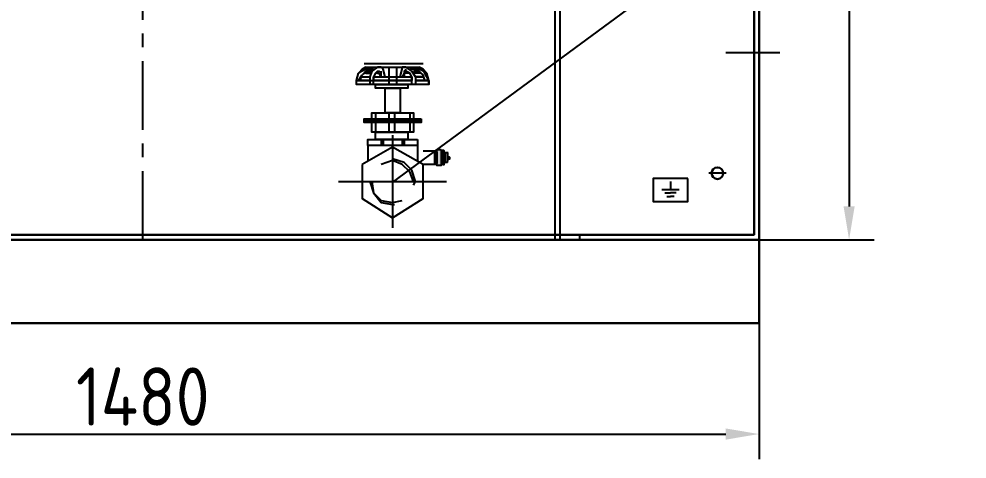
# Model space of a CAD drawing. Header units: millimetres. Extents: x 222663 to 230512, y -187965 to -182415.
# Drawn here: x 224385 to 225523, y -185029 to -184500 of the extents above; entities that cross this region are included whole.
import ezdxf

# ---------------------------------------------------------------- set-up
doc = ezdxf.new("R2010")
doc.units = ezdxf.units.MM
doc.header["$LTSCALE"] = 13
doc.linetypes.add('CENTER', pattern=[50.8, 31.75, -6.35, 6.35, -6.35])
doc.linetypes.add('CENTERX2', pattern=[101.6, 63.5, -12.7, 12.7, -12.7])
doc.layers.get('0').update_dxf_attribs({"color": 1, "linetype": 'CENTER'})
for name, color, linetype in [('1', 4, 'Continuous'), ('3中心线层', 1, 'CENTER'), ('粗实线', 4, 'Continuous')]:
    doc.layers.add(name, color=color, linetype=linetype)
doc.layers.add('标注、文本', color=3, linetype='Continuous', lineweight=25)
doc.styles.get("Standard").update_dxf_attribs({"font": 'gbenor.shx', "bigfont": 'gbcbig.shx'})
doc.dimstyles.new('1-20', dxfattribs={"dimscale": 20, "dimtxt": 3.5, "dimasz": 2, "dimexe": 1.5, "dimexo": 0.5, "dimgap": 0.5, "dimtad": 1, "dimtoh": 1, "dimdec": 1, "dimdsep": 46, "dimtxsty": 'Standard', "dimcen": 2.5, "dimclrd": 3, "dimclre": 3, "dimclrt": 3, "dimadec": 0, "dimazin": 2, "dimtfac": 1, "dimtdec": 1, "dimtmove": 0, "dimatfit": 2, "dimfxl": 1, "dimarcsym": 0})

# ---------------------------------------------------------------- blocks, each defined once
blk = doc.blocks.new('A$C5DBA7796')
at = {"layer": '1', "color": 1, "linetype": 'CENTERX2', "lineweight": -3, "ltscale": 0.1}
for p, q in [((36.02, 61.85), (36.02, 0)), ((0, 30.93), (72.03, 30.93))]:
    blk.add_line(p, q, dxfattribs=at)
at = {"layer": '粗实线'}
for points in [[(18.24, 107.13), (15.7, 105.86), (13.16, 103.32)], [(18.24, 105.86), (15.7, 104.59), (13.16, 103.32)], [(18.24, 104.59), (16.97, 103.32), (15.7, 102.05)], [(18.24, 103.32), (16.97, 103.32), (15.7, 102.05)], [(28.4, 107.13), (25.86, 107.13), (22.05, 104.59), (20.78, 100.78)], [(25.86, 104.59), (24.59, 103.32), (23.32, 100.78)], [(25.86, 103.32), (24.59, 103.32), (23.32, 100.78)], [(28.4, 100.78), (28.4, 103.32), (27.13, 104.59)], [(28.4, 100.78), (27.13, 103.32)], [(30.94, 100.78), (29.67, 105.86), (28.4, 107.13)], [(28.4, 103.32), (28.4, 104.59)], [(41.1, 100.78), (42.37, 105.86), (42.37, 107.13)], [(44.91, 104.59), (43.64, 104.59), (43.64, 103.32), (43.64, 100.78)], [(44.91, 103.32), (43.64, 103.32)], [(51.26, 100.78), (48.72, 104.59), (44.91, 107.13)], [(48.72, 100.78), (47.45, 103.32), (44.91, 104.59)], [(48.72, 100.78), (47.45, 103.32), (44.91, 103.32)], [(58.88, 103.32), (56.34, 105.86), (53.8, 107.13)], [(57.61, 103.32), (56.34, 104.59), (53.8, 105.86)], [(56.34, 102.05), (55.07, 103.32), (53.8, 104.59)], [(56.34, 102.05), (55.07, 103.32), (53.8, 103.32)], [(60.15, 98.24), (60.15, 95.7), (11.89, 95.7), (11.89, 98.24)], [(51.26, 98.24), (60.15, 98.24), (60.15, 95.7), (11.89, 95.7), (11.89, 98.24), (20.78, 98.24)], [(23.32, 95.7), (23.32, 100.78), (23.32, 98.24)], [(23.32, 98.24), (48.72, 98.24)], [(48.72, 95.7), (48.72, 100.78), (48.72, 98.24)], [(22.05, 72.84), (22.05, 76.65), (49.99, 76.65), (49.99, 72.84)], [(49.99, 70.3), (49.99, 63.95), (22.05, 63.95), (22.05, 70.3)], [(49.99, 30.93), (47.45, 37.28), (42.37, 42.36), (36.02, 44.9), (28.4, 42.36)], [(49.99, 28.39), (51.26, 30.93), (48.72, 38.55), (43.64, 43.63), (36.02, 46.17)], [(49.99, 30.93), (49.99, 32.2)], [(20.78, 30.93), (23.32, 23.31), (28.4, 16.96), (36.02, 15.69), (37.29, 15.69)], [(22.05, 30.93), (23.32, 23.31), (28.4, 18.23), (36.02, 16.96), (42.37, 18.23)]]:
    blk.add_lwpolyline(points, dxfattribs=at)
for points in [[(46.18, 95.7), (46.18, 93.16), (24.59, 93.16), (24.59, 95.7)], [(41.1, 93.16), (41.1, 76.65), (30.94, 76.65), (30.94, 93.16)], [(55.07, 72.84), (55.07, 71.57), (16.97, 71.57), (16.97, 72.84)], [(55.07, 71.57), (55.07, 70.3), (16.97, 70.3), (16.97, 71.57)], [(46.18, 63.95), (46.18, 58.87), (24.59, 58.87), (24.59, 63.95)], [(52.53, 58.87), (52.53, 55.06), (19.51, 55.06), (19.51, 58.87)], [(15.7, 42.36), (15.7, 19.5), (36.02, 6.8), (56.34, 19.5), (56.34, 42.36), (36.02, 53.79)]]:
    blk.add_lwpolyline(points, close=True, dxfattribs=at)
for points in [[(16.97, 109.67), (16.97, 109.67), (56.34, 109.67), (56.34, 109.67)], [(11.89, 98.24), (11.89, 98.24), (13.16, 103.32), (13.16, 103.32)], [(11.89, 98.24), (11.89, 98.24), (13.16, 103.32), (13.16, 103.32)], [(13.16, 98.24), (13.16, 98.24), (15.7, 102.05), (15.7, 102.05)], [(14.43, 98.24), (14.43, 98.24), (15.7, 102.05), (15.7, 102.05)], [(18.24, 107.13), (18.24, 107.13), (53.8, 107.13), (53.8, 107.13)], [(18.24, 105.86), (18.24, 105.86), (23.32, 105.86), (23.32, 105.86)], [(18.24, 104.59), (18.24, 104.59), (22.05, 104.59), (22.05, 104.59)], [(18.24, 103.32), (18.24, 103.32), (22.05, 103.32), (22.05, 103.32)], [(25.86, 104.59), (25.86, 104.59), (27.13, 104.59), (27.13, 104.59)], [(25.86, 103.32), (25.86, 103.32), (27.13, 103.32), (27.13, 103.32)], [(33.48, 107.13), (33.48, 107.13), (33.48, 95.7), (33.48, 95.7)], [(38.56, 107.13), (38.56, 107.13), (38.56, 95.7), (38.56, 95.7)], [(44.91, 107.13), (44.91, 107.13), (42.37, 107.13), (42.37, 107.13)], [(42.37, 105.86), (42.37, 105.86), (42.37, 107.13), (42.37, 107.13)], [(43.64, 103.32), (43.64, 103.32), (42.37, 100.78), (42.37, 100.78)], [(44.91, 104.59), (44.91, 104.59), (44.91, 105.86), (44.91, 105.86)], [(44.91, 103.32), (44.91, 103.32), (44.91, 104.59), (44.91, 104.59)], [(53.8, 105.86), (53.8, 105.86), (47.45, 105.86), (47.45, 105.86)], [(53.8, 104.59), (53.8, 104.59), (49.99, 104.59), (49.99, 104.59)], [(53.8, 103.32), (53.8, 103.32), (49.99, 103.32), (49.99, 103.32)], [(57.61, 98.24), (57.61, 98.24), (56.34, 102.05), (56.34, 102.05)], [(57.61, 98.24), (57.61, 98.24), (56.34, 102.05), (56.34, 102.05)], [(60.15, 98.24), (60.15, 98.24), (57.61, 103.32), (57.61, 103.32)], [(60.15, 98.24), (60.15, 98.24), (58.88, 103.32), (58.88, 103.32)], [(20.78, 98.24), (20.78, 98.24), (14.43, 98.24), (14.43, 98.24)], [(15.7, 100.78), (15.7, 100.78), (20.78, 100.78), (20.78, 100.78)], [(20.78, 100.78), (20.78, 100.78), (20.78, 95.7), (20.78, 95.7)], [(20.78, 98.24), (20.78, 98.24), (23.32, 98.24), (23.32, 98.24)], [(23.32, 100.78), (23.32, 100.78), (48.72, 100.78), (48.72, 100.78)], [(48.72, 98.24), (48.72, 98.24), (23.32, 98.24), (23.32, 98.24)], [(51.26, 100.78), (51.26, 100.78), (56.34, 100.78), (56.34, 100.78)], [(56.34, 100.78), (56.34, 100.78), (51.26, 100.78), (51.26, 100.78)], [(51.26, 100.78), (51.26, 100.78), (51.26, 95.7), (51.26, 95.7)], [(60.15, 98.24), (60.15, 98.24), (51.26, 98.24), (51.26, 98.24)], [(51.26, 98.24), (51.26, 98.24), (57.61, 98.24), (57.61, 98.24)], [(60.15, 95.7), (60.15, 95.7), (60.15, 98.24), (60.15, 98.24)], [(24.59, 76.65), (24.59, 76.65), (24.59, 72.84), (24.59, 72.84)], [(33.48, 76.65), (33.48, 76.65), (33.48, 72.84), (33.48, 72.84)], [(37.29, 76.65), (37.29, 76.65), (37.29, 72.84), (37.29, 72.84)], [(47.45, 76.65), (47.45, 76.65), (47.45, 72.84), (47.45, 72.84)], [(24.59, 70.3), (24.59, 70.3), (24.59, 63.95), (24.59, 63.95)], [(33.48, 70.3), (33.48, 70.3), (33.48, 63.95), (33.48, 63.95)], [(37.29, 70.3), (37.29, 70.3), (37.29, 63.95), (37.29, 63.95)], [(47.45, 70.3), (47.45, 70.3), (47.45, 63.95), (47.45, 63.95)], [(28.4, 58.87), (28.4, 58.87), (28.4, 55.06), (28.4, 55.06)], [(29.67, 58.87), (29.67, 58.87), (29.67, 55.06), (29.67, 55.06)], [(42.37, 58.87), (42.37, 58.87), (42.37, 55.06), (42.37, 55.06)], [(43.64, 58.87), (43.64, 58.87), (43.64, 55.06), (43.64, 55.06)], [(19.51, 55.06), (19.51, 55.06), (19.51, 44.9), (19.51, 44.9)], [(52.53, 55.06), (52.53, 55.06), (52.53, 44.9), (52.53, 44.9)]]:
    blk.add_open_spline(points, degree=3, dxfattribs=at)
blk = doc.blocks.new('*D2331')
at = {"color": 3, "linetype": 'ByBlock', "lineweight": -2, "transparency": 16777216}
for p, q in [((224993.3, -183965.3), (225411.4, -183965.3)), ((225381.4, -184005.3), (225381.4, -184725.3)), ((224993.3, -184765.3), (225411.4, -184765.3))]:
    blk.add_line(p, q, dxfattribs=at)
at = {"color": 3, "linetype": 'ByBlock', "lineweight": -3, "transparency": 16777216}
for points in [[(225374.8, -184005.3), (225388.1, -184005.3), (225381.4, -183965.3)], [(225374.8, -184725.3), (225388.1, -184725.3), (225381.4, -184765.3)]]:
    blk.add_solid(points, dxfattribs=at)
at = {"layer": 'Defpoints', "color": 0, "linetype": 'ByBlock', "lineweight": -3, "transparency": 16777216}
for p in [(224983.3, -183965.3), (224983.3, -184765.3), (225381.4, -184765.3)]:
    blk.add_point(p, dxfattribs=at)
at = {"color": 3, "linetype": 'ByBlock', "lineweight": -3, "transparency": 16777216, "insert": (225336.4, -184365.3), "char_height": 70, "attachment_point": 5, "rotation": 90}
blk.add_mtext('800', dxfattribs=at)
blk = doc.blocks.new('*D2334')
at = {"color": 3, "linetype": 'ByBlock', "lineweight": -2, "transparency": 16777216}
for p, q in [((223793.3, -184775.3), (223793.3, -185028.6)), ((225273.3, -184775.3), (225273.3, -185028.6)), ((223833.3, -184998.6), (225233.3, -184998.6))]:
    blk.add_line(p, q, dxfattribs=at)
at = {"color": 3, "linetype": 'ByBlock', "lineweight": -3, "transparency": 16777216}
for points in [[(223833.3, -184991.9), (223833.3, -185005.3), (223793.3, -184998.6)], [(225233.3, -184991.9), (225233.3, -185005.3), (225273.3, -184998.6)]]:
    blk.add_solid(points, dxfattribs=at)
at = {"layer": 'Defpoints', "color": 0, "linetype": 'ByBlock', "lineweight": -3, "transparency": 16777216}
for p in [(223793.3, -184765.3), (225273.3, -184765.3), (225273.3, -184998.6)]:
    blk.add_point(p, dxfattribs=at)
at = {"color": 3, "linetype": 'ByBlock', "lineweight": -3, "transparency": 16777216, "insert": (224533.3, -184953.6), "char_height": 70, "attachment_point": 5}
blk.add_mtext('1480', dxfattribs=at)
blk = doc.blocks.new('257561')
at = {"layer": '标注、文本'}
for p, q in [((856.87, 2219.06), (856.87, 2214.09)), ((851.69, 2214.09), (862.06, 2214.09)), ((853.4, 2212.22), (856.87, 2212.22)), ((854.71, 2210.17), (856.87, 2210.17)), ((860.35, 2212.22), (856.87, 2212.22)), ((859.04, 2210.17), (856.87, 2210.17))]:
    blk.add_line(p, q, dxfattribs=at)
blk = doc.blocks.new('*U2251')
at = {"color": 1, "linetype": 'ByBlock', "lineweight": -3}
blk.add_line((-32.5, 0), (32.5, 0), dxfattribs=at)
blk = doc.blocks.new('*U2252')
at = {"color": 0, "linetype": 'ByBlock', "lineweight": -2, "transparency": 16777216}
for p in [(0, 1200), (0, 1000), (0, 800), (0, 600), (0, 400), (0, 200), (0, 0)]:
    blk.add_blockref('*U2251', p, dxfattribs=at)

msp = doc.modelspace()

# ---------------------------------------------------------------- hatches: boundary and pattern name
at = {"layer": '粗实线'}
h = msp.add_hatch(color=256, dxfattribs=at)
h.dxf.hatch_style = 2
h.paths.add_polyline_path([(224886.35, -184657.1), (224886.35, -184676.15), (224891.43, -184676.15)])
h = msp.add_hatch(color=256, dxfattribs=at)
h.dxf.hatch_style = 2
h.paths.add_polyline_path([(224886.35, -184657.1), (224891.43, -184657.1), (224891.43, -184676.15)])

# ---------------------------------------------------------------- linework, layer by layer
at = {"color": 6, "linetype": 'ByBlock', "lineweight": -3}
for p, q in [((225028.26, -184765.35), (225028.26, -183215.35)), ((225034.26, -184765.35), (225034.26, -183215.35)), ((225058.26, -184765.35), (225058.26, -184759.35))]:
    msp.add_line(p, q, dxfattribs=at)
at = {"color": 3, "linetype": 'ByBlock', "lineweight": -3}
for p, q in [((225523.03, -184186.88), (224833.26, -184695.98)), ((224008.26, -184759.35), (225058.26, -184759.35))]:
    msp.add_line(p, q, dxfattribs=at)
at = {"color": 7, "linetype": 'ByBlock', "lineweight": 30}
for points in [[(225273.26, -183115.35), (223793.26, -183115.35), (223793.26, -184765.35), (225273.26, -184765.35)], [(225267.26, -183121.35), (223799.26, -183121.35), (223799.26, -184759.35), (225267.26, -184759.35)], [(223793.26, -184765.35), (225273.26, -184765.35), (225273.26, -184865.35), (223793.26, -184865.35)]]:
    msp.add_lwpolyline(points, close=True, dxfattribs=at)
at = {"layer": '1', "color": 1, "linetype": 'CENTERX2', "lineweight": -3, "ltscale": 0.1}
msp.add_line((224533.26, -184765.35), (224533.26, -183115.35), dxfattribs=at)
at = {"layer": '3中心线层', "ltscale": 0.4}
msp.add_line((225233.76, -184685.35), (225212.83, -184685.35), dxfattribs=at)
at = {"layer": '标注、文本'}
msp.add_lwpolyline([(225187.76, -184691.8), (225146.24, -184691.8), (225146.24, -184719.51), (225187.76, -184719.51)], close=True, dxfattribs=at)
at = {"layer": '粗实线'}
for points in [[(224869.84, -184658.37), (224883.81, -184658.37), (224883.81, -184674.88), (224869.84, -184674.88)], [(224895.24, -184673.61), (224895.24, -184659.64), (224895.24, -184658.37), (224893.97, -184658.37)], [(224896.51, -184672.34), (224896.51, -184660.91), (224895.24, -184660.91)], [(224899.05, -184672.34), (224899.05, -184660.91), (224896.51, -184660.91)], [(224899.05, -184660.91), (224899.05, -184662.18)], [(224899.05, -184672.34), (224899.05, -184671.07)], [(224901.59, -184665.99), (224901.59, -184667.26), (224900.32, -184667.26), (224900.32, -184665.99), (224901.59, -184665.99), (224901.59, -184668.53), (224901.59, -184665.99), (224901.59, -184667.26), (224901.59, -184668.53)], [(224893.97, -184674.88), (224895.24, -184674.88), (224895.24, -184673.61)], [(224896.51, -184672.34), (224895.24, -184673.61)]]:
    msp.add_lwpolyline(points, dxfattribs=at)
for points in [[(224886.35, -184659.64), (224886.35, -184673.61), (224883.81, -184673.61), (224883.81, -184659.64)], [(224891.43, -184657.1), (224891.43, -184676.15), (224886.35, -184676.15), (224886.35, -184657.1)], [(224893.97, -184658.37), (224893.97, -184674.88), (224892.7, -184674.88), (224892.7, -184658.37)], [(224900.32, -184664.72), (224900.32, -184668.53), (224899.05, -184668.53), (224899.05, -184664.72)]]:
    msp.add_lwpolyline(points, close=True, dxfattribs=at)
at = {"layer": '粗实线', "lineweight": 30}
msp.add_circle((225223.29, -184685.35), 7, dxfattribs=at)
at = {"layer": '粗实线'}
for points in [[(224892.7, -184658.37), (224892.7, -184658.37), (224891.43, -184658.37), (224891.43, -184658.37)], [(224893.97, -184658.37), (224893.97, -184658.37), (224893.97, -184657.1), (224893.97, -184657.1)], [(224899.05, -184660.91), (224899.05, -184660.91), (224899.05, -184659.64), (224899.05, -184659.64)], [(224899.05, -184662.18), (224899.05, -184662.18), (224899.05, -184671.07), (224899.05, -184671.07)], [(224899.05, -184672.34), (224899.05, -184672.34), (224899.05, -184671.07), (224899.05, -184671.07)], [(224892.7, -184674.88), (224892.7, -184674.88), (224891.43, -184674.88), (224891.43, -184674.88)], [(224893.97, -184674.88), (224893.97, -184674.88), (224893.97, -184673.61), (224893.97, -184673.61)], [(224899.05, -184672.34), (224899.05, -184672.34), (224896.51, -184672.34), (224896.51, -184672.34)]]:
    msp.add_open_spline(points, degree=3, dxfattribs=at)

# ---------------------------------------------------------------- block references
at = {"color": 4, "linetype": 'ByBlock', "lineweight": -3, "true_color": 0x00ffff}
msp.add_blockref('*U2252', (225265.76, -184540.35), dxfattribs=at)
at = {"layer": '标注、文本'}
for name, p, xscale, yscale, zscale in [('A$C5DBA7796', (224768.44, -184751.02), 1.799999999988358, 1.799999999988358, 1.8), ('257561', (226880.72, -189133.51), -2, 2, 2)]:
    msp.add_blockref(name, p, dxfattribs=dict(at, xscale=xscale, yscale=yscale, zscale=zscale))

# ---------------------------------------------------------------- dimensions: what is measured, and where the dimension line sits
at = {"color": 3, "linetype": 'ByBlock', "lineweight": -3}
dim = msp.add_linear_dim(base=(225381.44, -184765.35), p1=(224983.26, -183965.35), p2=(224983.26, -184765.35), angle=90, dimstyle='1-20', dxfattribs=at)
dim.commit()
dim.dimension.update_dxf_attribs({"geometry": '*D2331', "text_midpoint": (225336.44, -184365.35)})
dim = msp.add_linear_dim(base=(225273.26, -184998.6), p1=(223793.26, -184765.35), p2=(225273.26, -184765.35), dimstyle='1-20', dxfattribs=at)
dim.commit()
dim.dimension.update_dxf_attribs({"geometry": '*D2334', "text_midpoint": (224533.26, -184953.6)})

doc.saveas('drawing.dxf')
